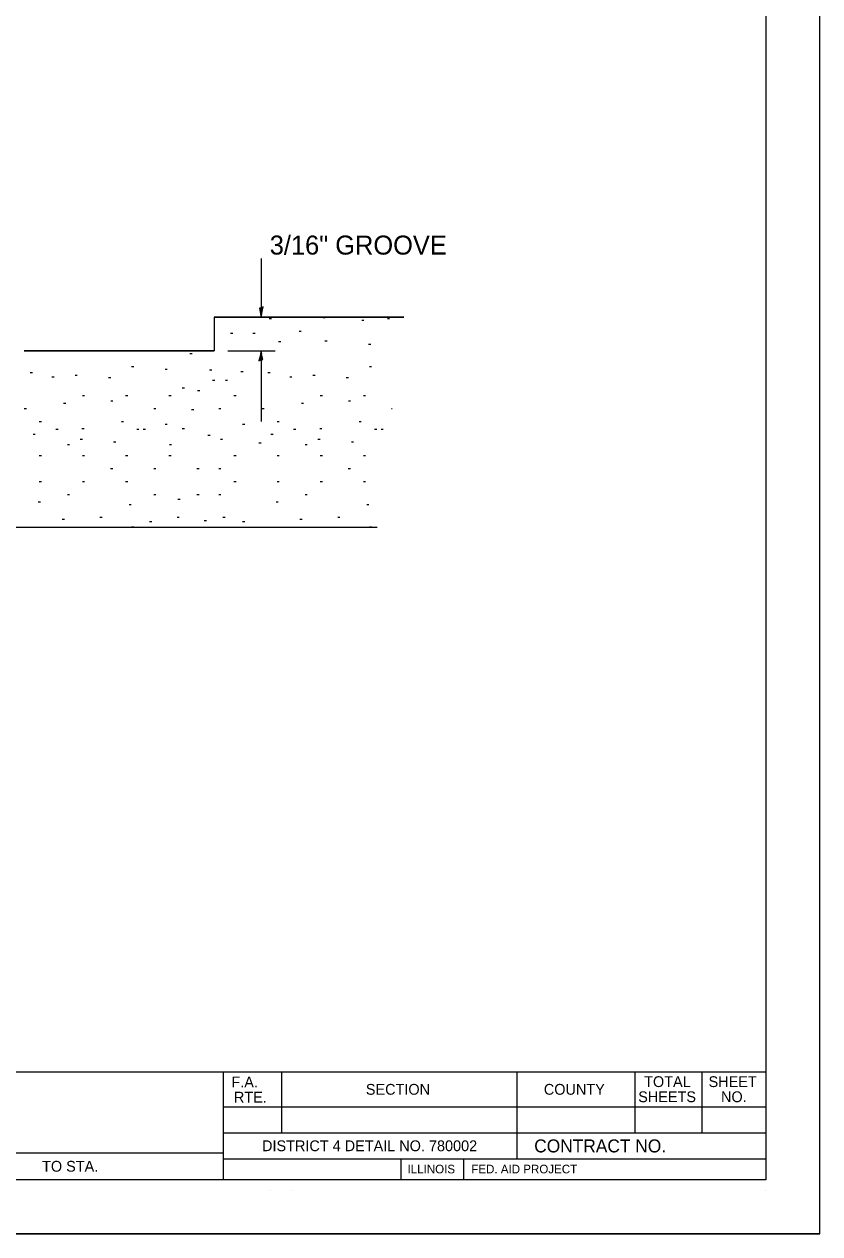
# Model space of a CAD drawing. Extents: x 0 to 2.83, y 0 to 1.83.
# Drawn here: x 2.219 to 2.833, y 0 to 0.933 of the extents above; entities that cross this region are included whole.
import ezdxf

# ---------------------------------------------------------------- set-up
doc = ezdxf.new("R2010")
doc.units = 0
for name, color, linetype in [('RD_Pr_Roadway_Dimensions', 7, 'Continuous'), ('SH_General_Details', 7, 'Continuous'), ('SH_Printer_Plotting_Border', 7, 'Continuous')]:
    doc.layers.add(name, color=color, linetype=linetype)

msp = doc.modelspace()

# ---------------------------------------------------------------- linework, layer by layer
at = {"layer": 'RD_Pr_Roadway_Dimensions'}
for p, q in [((2.40215, 0.75222), (2.40215, 0.70718)), ((2.37658, 0.68124), (2.41297, 0.68124)), ((2.40215, 0.68124), (2.40215, 0.62657))]:
    msp.add_line(p, q, dxfattribs=at)
for points in [[(2.4023, 0.71436), (2.40087, 0.71412), (2.40149, 0.71109), (2.40216, 0.70718), (2.40292, 0.71135), (2.40378, 0.715), (2.4023, 0.71436), (2.40135, 0.71404), (2.40216, 0.70981), (2.40325, 0.71443), (2.40203, 0.71375), (2.40219, 0.7118), (2.40258, 0.71367)], [(2.40201, 0.67406), (2.40344, 0.6743), (2.40282, 0.67733), (2.40215, 0.68124), (2.40139, 0.67707), (2.40053, 0.67342), (2.40201, 0.67406), (2.40296, 0.67438), (2.40215, 0.67861), (2.40106, 0.67399), (2.40228, 0.67467), (2.40211, 0.67662), (2.40173, 0.67475)]]:
    msp.add_lwpolyline(points, dxfattribs=at)
for points in [[(2.40264, 0.70951), (2.40215, 0.70951), (2.40167, 0.70951), (2.40195, 0.70834), (2.40215, 0.70718), (2.40238, 0.70842)], [(2.40167, 0.67891), (2.40215, 0.67891), (2.40264, 0.67891), (2.40236, 0.68008), (2.40215, 0.68124), (2.40193, 0.68)]]:
    msp.add_lwpolyline(points, close=True, dxfattribs=at)
at = {"layer": 'SH_General_Details'}
for p, q in [((2.83333, 0), (2.83333, 1.83333)), ((2.36588, 0.70718), (2.51241, 0.70718)), ((2.51241, 0.70718), (2.36588, 0.70718)), ((2.36588, 0.70718), (2.36588, 0.68124)), ((2.51241, 0.70718), (2.36588, 0.70718)), ((2.36588, 0.70718), (2.36588, 0.68124)), ((2.40842, 0.70606), (2.41008, 0.70606)), ((2.45006, 0.70673), (2.45173, 0.70673)), ((2.47981, 0.70475), (2.48148, 0.70475)), ((2.49964, 0.70606), (2.5013, 0.70606)), ((2.37866, 0.69483), (2.38032, 0.69483)), ((2.39586, 0.69483), (2.39752, 0.69483)), ((2.43155, 0.69616), (2.43322, 0.69616)), ((2.21935, 0.68124), (2.36588, 0.68124)), ((2.36588, 0.68124), (2.21935, 0.68124)), ((2.41568, 0.68822), (2.41735, 0.68822)), ((2.45138, 0.68889), (2.45304, 0.68889)), ((2.4851, 0.68624), (2.48676, 0.68624)), ((2.34724, 0.67897), (2.34891, 0.67897)), ((2.22401, 0.66442), (2.22568, 0.66442)), ((2.30229, 0.66905), (2.30396, 0.66905)), ((2.32808, 0.66707), (2.32974, 0.66707)), ((2.36245, 0.66641), (2.36412, 0.66641)), ((2.3866, 0.66509), (2.38826, 0.66509)), ((2.40747, 0.66442), (2.40914, 0.66442)), ((2.48575, 0.66905), (2.48742, 0.66905)), ((2.24082, 0.66111), (2.24249, 0.66111)), ((2.25866, 0.66244), (2.26033, 0.66244)), ((2.28445, 0.66046), (2.28612, 0.66046)), ((2.36478, 0.65848), (2.36644, 0.65848)), ((2.3747, 0.65848), (2.37636, 0.65848)), ((2.42428, 0.66111), (2.42595, 0.66111)), ((2.44212, 0.66244), (2.44379, 0.66244)), ((2.46791, 0.66046), (2.46958, 0.66046)), ((2.26435, 0.64657), (2.26601, 0.64657)), ((2.29767, 0.64657), (2.29934, 0.64657)), ((2.331, 0.64657), (2.33267, 0.64657)), ((2.3413, 0.65252), (2.34297, 0.65252)), ((2.3532, 0.65054), (2.35487, 0.65054)), ((2.38115, 0.64657), (2.38282, 0.64657)), ((2.44781, 0.64657), (2.44947, 0.64657)), ((2.48113, 0.64657), (2.4828, 0.64657)), ((2.21937, 0.63658), (2.22103, 0.63658)), ((2.2498, 0.64063), (2.25146, 0.64063)), ((2.28615, 0.64261), (2.28782, 0.64261)), ((2.31935, 0.63658), (2.32102, 0.63658)), ((2.34856, 0.63576), (2.35022, 0.63576)), ((2.3695, 0.63658), (2.37116, 0.63658)), ((2.40283, 0.63658), (2.40449, 0.63658)), ((2.43326, 0.64063), (2.43492, 0.64063)), ((2.46961, 0.64261), (2.47128, 0.64261)), ((2.50281, 0.63658), (2.50343, 0.63658)), ((2.23102, 0.62658), (2.23268, 0.62658)), ((2.29434, 0.6265), (2.29601, 0.6265)), ((2.41448, 0.62658), (2.41614, 0.62658)), ((2.4778, 0.6265), (2.47947, 0.6265)), ((2.22627, 0.61683), (2.22794, 0.61683)), ((2.24385, 0.62079), (2.24552, 0.62079)), ((2.26393, 0.62121), (2.26559, 0.62121)), ((2.30627, 0.62079), (2.30794, 0.62079)), ((2.31128, 0.62079), (2.31295, 0.62079)), ((2.32806, 0.62452), (2.32973, 0.62452)), ((2.34129, 0.62121), (2.34296, 0.62121)), ((2.36113, 0.61617), (2.3628, 0.61617)), ((2.3879, 0.62452), (2.38956, 0.62452)), ((2.40973, 0.61683), (2.4114, 0.61683)), ((2.42731, 0.62079), (2.42898, 0.62079)), ((2.44739, 0.62121), (2.44905, 0.62121)), ((2.48973, 0.62079), (2.4914, 0.62079)), ((2.49474, 0.62079), (2.49641, 0.62079)), ((2.25272, 0.60889), (2.25439, 0.60889)), ((2.26263, 0.61286), (2.26429, 0.61286)), ((2.28841, 0.61087), (2.29008, 0.61087)), ((2.33138, 0.60889), (2.33305, 0.60889)), ((2.37073, 0.61286), (2.3724, 0.61286)), ((2.40048, 0.61022), (2.40214, 0.61022)), ((2.43618, 0.60889), (2.43785, 0.60889)), ((2.44609, 0.61286), (2.44775, 0.61286)), ((2.47187, 0.61087), (2.47354, 0.61087)), ((2.23102, 0.60035), (2.23268, 0.60035)), ((2.26435, 0.60035), (2.26601, 0.60035)), ((2.29767, 0.60035), (2.29934, 0.60035)), ((2.331, 0.60035), (2.33267, 0.60035)), ((2.38115, 0.60035), (2.38282, 0.60035)), ((2.41448, 0.60035), (2.41614, 0.60035)), ((2.44781, 0.60035), (2.44947, 0.60035)), ((2.48113, 0.60035), (2.4828, 0.60035)), ((2.28602, 0.59035), (2.28769, 0.59035)), ((2.31935, 0.59035), (2.32102, 0.59035)), ((2.35268, 0.59035), (2.35434, 0.59035)), ((2.3695, 0.59035), (2.37116, 0.59035)), ((2.46948, 0.59035), (2.47115, 0.59035)), ((2.23102, 0.58035), (2.23268, 0.58035)), ((2.26435, 0.58035), (2.26601, 0.58035)), ((2.29767, 0.58035), (2.29934, 0.58035)), ((2.38115, 0.58035), (2.38282, 0.58035)), ((2.41448, 0.58035), (2.41614, 0.58035)), ((2.44781, 0.58035), (2.44947, 0.58035)), ((2.48113, 0.58035), (2.4828, 0.58035)), ((2.2527, 0.57035), (2.25436, 0.57035)), ((2.31935, 0.57035), (2.32102, 0.57035)), ((2.35268, 0.57035), (2.35434, 0.57035)), ((2.3695, 0.57035), (2.37116, 0.57035)), ((2.43616, 0.57035), (2.43782, 0.57035)), ((2.23024, 0.5646), (2.23191, 0.5646)), ((2.30031, 0.56261), (2.30198, 0.56261)), ((2.338, 0.56659), (2.33966, 0.56659)), ((2.4137, 0.5646), (2.41537, 0.5646)), ((2.48377, 0.56261), (2.48544, 0.56261)), ((2.24874, 0.55138), (2.25041, 0.55138)), ((2.27784, 0.5527), (2.2795, 0.5527)), ((2.33732, 0.5527), (2.33899, 0.5527)), ((2.37271, 0.5527), (2.37438, 0.5527)), ((2.4322, 0.55138), (2.43387, 0.55138)), ((2.4613, 0.5527), (2.46296, 0.5527)), ((1.64131, 0.54514), (2.49181, 0.54514)), ((1.64131, 0.54514), (2.49181, 0.54514)), ((1.64131, 0.54514), (2.49181, 0.54514)), ((2.30229, 0.54544), (2.30396, 0.54544)), ((2.31618, 0.5494), (2.31784, 0.5494)), ((2.35837, 0.55011), (2.36004, 0.55011)), ((2.38792, 0.5494), (2.38959, 0.5494)), ((2.48575, 0.54544), (2.48742, 0.54544)), ((0.16666, 0.125), (2.79166, 0.125)), ((2.37285, 0.125), (2.37285, 0.04167)), ((2.41786, 0.125), (2.41786, 0.0779)), ((2.59953, 0.125), (2.59953, 0.0579)), ((2.69053, 0.125), (2.69053, 0.0779)), ((2.74227, 0.125), (2.74227, 0.0779)), ((2.37285, 0.0979), (2.79166, 0.0979)), ((2.37285, 0.0779), (2.79166, 0.0779)), ((1.73118, 0.0625), (2.37285, 0.0625)), ((2.37285, 0.0579), (2.79166, 0.0579)), ((2.51012, 0.0579), (2.51012, 0.04167)), ((2.55845, 0.0579), (2.55845, 0.04167)), ((2.40953, 0.03333), (2.40953, 0.03333)), ((2.42619, 0.03333), (2.42619, 0.03333)), ((2.79166, 0.03333), (2.79166, 0.03333)), ((2.83333, 0), (-0.00001, 0))]:
    msp.add_line(p, q, dxfattribs=at)
msp.add_lwpolyline([(0.16666, 1.79167), (2.79166, 1.79167), (2.79166, 0.04167), (0.16666, 0.04167)], close=True, dxfattribs=at)
at = {"layer": 'SH_Printer_Plotting_Border'}
msp.add_lwpolyline([(-0.00001, 0), (2.83333, 0), (2.83333, 1.83333), (-0.00001, 1.83333)], close=True, dxfattribs=at)

# ---------------------------------------------------------------- texts
at = {"layer": 'RD_Pr_Roadway_Dimensions'}
msp.add_text('3/16" GROOVE', height=0.0146593, rotation=0.00027, dxfattribs=at).set_placement((2.40887, 0.75536))
at = {"layer": 'SH_General_Details'}
for s, height, p in [('TOTAL', 0.008332, (2.69777, 0.11321)), ('SHEET', 0.008332, (2.7475, 0.11321)), ('F.A.  ', 0.008333, (2.37928, 0.11291)), ('SECTION', 0.008332, (2.48303, 0.10728)), ('COUNTY', 0.008332, (2.62037, 0.10728)), ('RTE.', 0.008333, (2.38121, 0.10125)), ('SHEETS', 0.008332, (2.69319, 0.10155)), ('NO.', 0.008332, (2.7571, 0.10155)), ('DISTRICT 4 DETAIL NO. 780002', 0.0083333, (2.40293, 0.06373)), ('CONTRACT NO.      ', 0.01, (2.61294, 0.06279)), ('TO STA.', 0.008333, (2.23318, 0.04792)), ('ILLINOIS', 0.006667, (2.51518, 0.04662)), ('FED. AID PROJECT', 0.0066667, (2.56438, 0.04662))]:
    msp.add_text(s, height=height, dxfattribs=at).set_placement(p)

doc.saveas('drawing.dxf')
